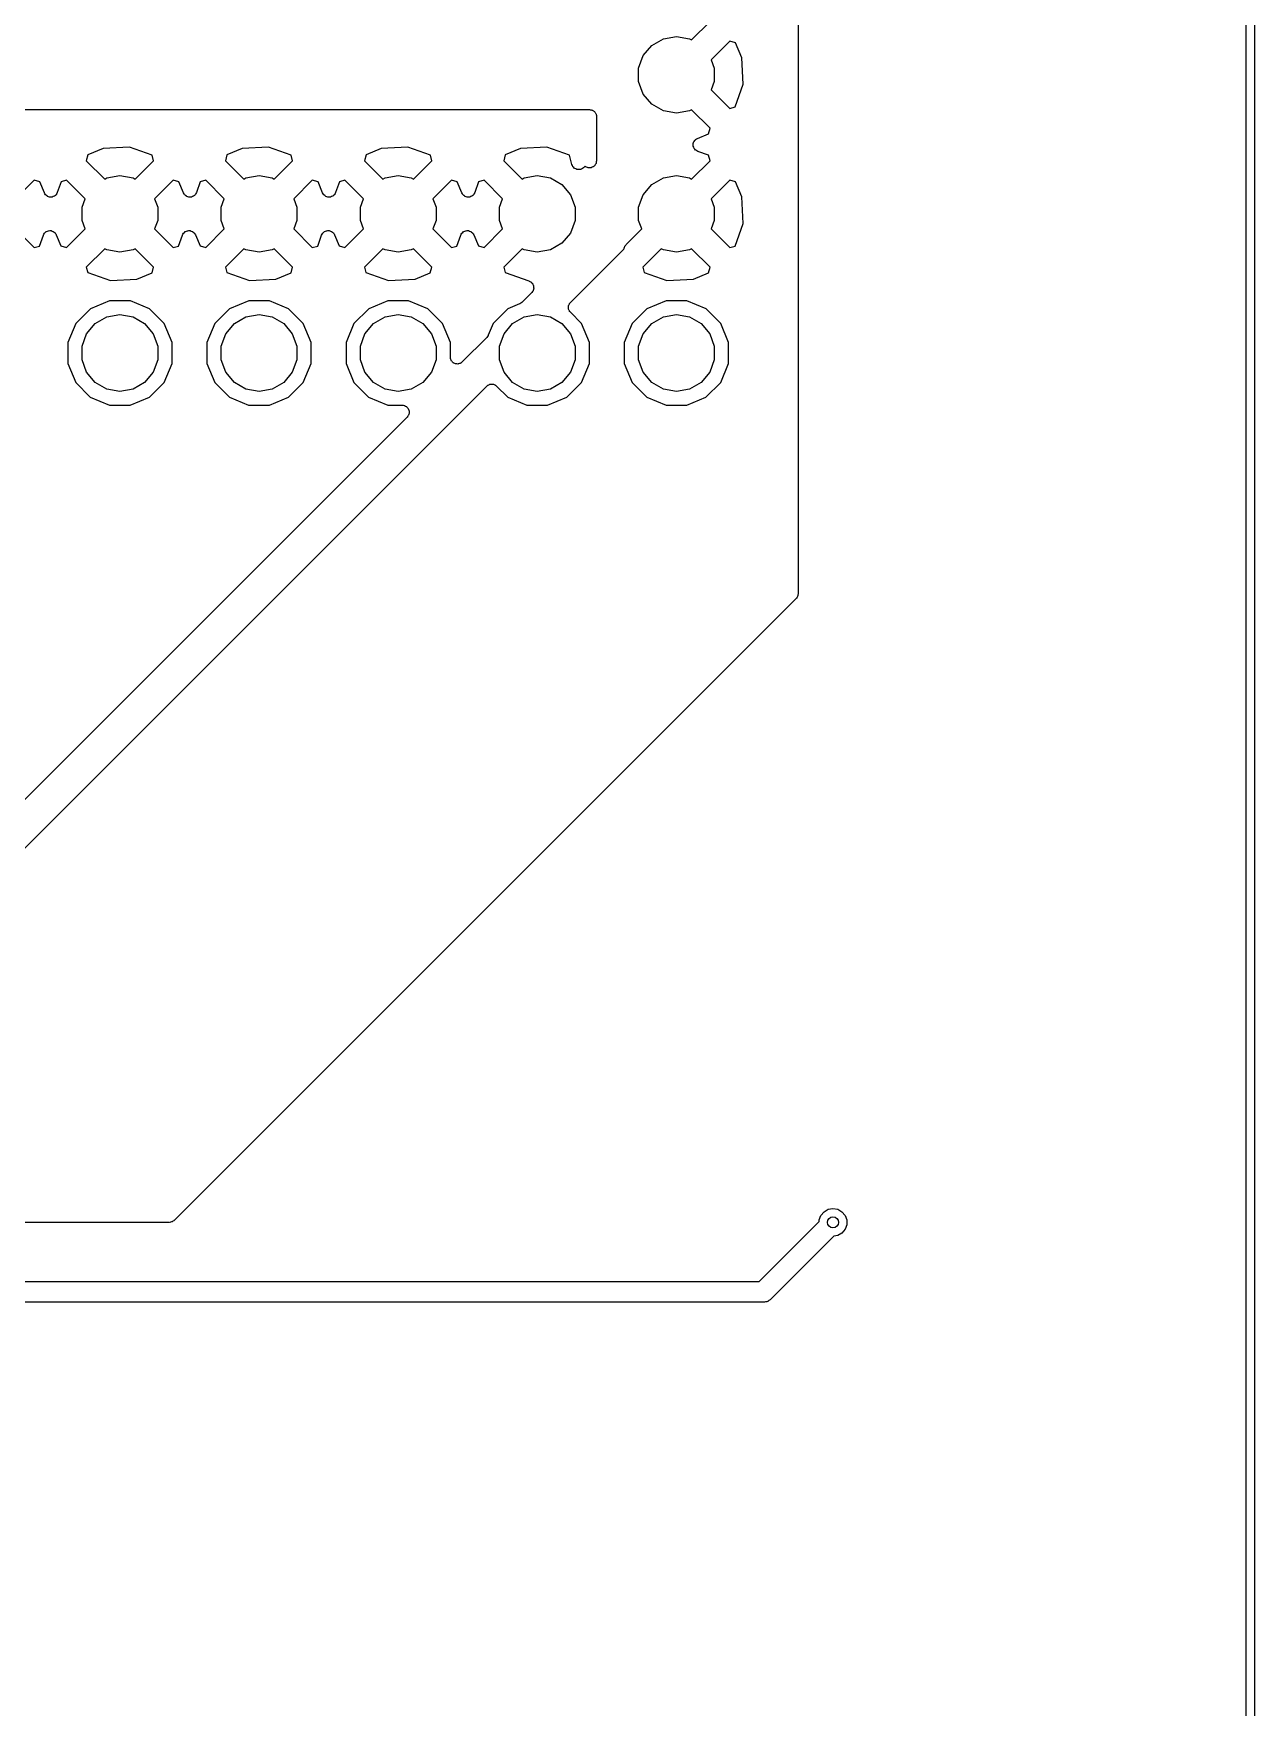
# Model space of a CAD drawing. Extents: x 25 to 346, y -457 to -16.
# Drawn here: x 323.23 to 345.51, y -407.64 to -377.07 of the extents above; entities that cross this region are included whole.
import ezdxf

# ---------------------------------------------------------------- set-up
doc = ezdxf.new("R2010")
doc.units = 0
doc.header["$MEASUREMENT"] = 0
doc.layers.add('BLACK', color=7, linetype='CONTINUOUS')

msp = doc.modelspace()

# ---------------------------------------------------------------- linework, layer by layer
at = {"layer": 'Black'}
for p, q in [((345.365, -456.49), (345.365, -16.585)), ((345.515, -16.51), (345.515, -456.565)), ((337.185, -376.047), (337.185, -387.297)), ((335.24, -377.188), (335.576, -376.853)), ((334.512, -377.288), (334.723, -377.166)), ((334.723, -377.166), (334.962, -377.124)), ((334.962, -377.124), (335.202, -377.166)), ((335.202, -377.166), (335.24, -377.188)), ((335.935, -377.212), (335.597, -377.55)), ((336.039, -377.239), (335.935, -377.212)), ((334.272, -377.703), (334.355, -377.474)), ((334.355, -377.474), (334.512, -377.288)), ((336.154, -377.516), (336.039, -377.239)), ((336.18, -377.999), (336.154, -377.516)), ((334.272, -377.947), (334.272, -377.703)), ((335.597, -377.55), (335.653, -377.703)), ((335.653, -377.703), (335.653, -377.947)), ((334.355, -378.176), (334.272, -377.947)), ((335.653, -377.947), (335.597, -378.1)), ((335.597, -378.1), (335.935, -378.438)), ((336.035, -378.412), (336.18, -377.999)), ((334.512, -378.362), (334.355, -378.176)), ((334.723, -378.484), (334.512, -378.362)), ((335.935, -378.438), (336.035, -378.412)), ((308.102, -378.46), (333.375, -378.46)), ((333.375, -378.46), (333.386, -378.462)), ((333.386, -378.462), (333.397, -378.462)), ((333.397, -378.462), (333.407, -378.466)), ((333.407, -378.466), (333.418, -378.468)), ((333.418, -378.468), (333.428, -378.473)), ((333.428, -378.473), (333.438, -378.477)), ((333.438, -378.477), (333.447, -378.484)), ((333.447, -378.484), (333.457, -378.49)), ((333.457, -378.49), (333.464, -378.498)), ((333.464, -378.498), (333.472, -378.505)), ((333.472, -378.505), (333.478, -378.515)), ((333.478, -378.515), (333.485, -378.523)), ((333.485, -378.523), (333.489, -378.534)), ((333.489, -378.534), (333.494, -378.544)), ((333.494, -378.544), (333.496, -378.555)), ((333.496, -378.555), (333.5, -378.565)), ((333.5, -378.565), (333.5, -378.576)), ((333.5, -378.576), (333.502, -378.587)), ((333.502, -378.587), (333.502, -379.398)), ((334.962, -378.526), (334.723, -378.484)), ((335.202, -378.484), (334.962, -378.526)), ((335.24, -378.462), (335.202, -378.484)), ((335.576, -378.797), (335.24, -378.462)), ((335.275, -379.064), (335.281, -379.044)), ((335.281, -379.044), (335.283, -379.043)), ((335.283, -379.041), (335.296, -379.025)), ((335.283, -379.043), (335.283, -379.041)), ((335.296, -379.025), (335.308, -379.01)), ((335.308, -379.01), (335.31, -379.008)), ((335.31, -379.008), (335.311, -379.007)), ((335.311, -379.007), (335.328, -378.997)), ((335.328, -378.997), (335.345, -378.986)), ((335.345, -378.986), (335.549, -378.902)), ((335.549, -378.902), (335.576, -378.797)), ((324.216, -379.288), (324.189, -379.393)), ((324.494, -379.173), (324.216, -379.288)), ((324.977, -379.147), (324.494, -379.173)), ((325.39, -379.293), (324.977, -379.147)), ((325.416, -379.393), (325.39, -379.293)), ((326.756, -379.288), (326.729, -379.393)), ((327.034, -379.173), (326.756, -379.288)), ((327.517, -379.147), (327.034, -379.173)), ((327.93, -379.293), (327.517, -379.147)), ((327.956, -379.393), (327.93, -379.293)), ((329.296, -379.288), (329.269, -379.393)), ((329.574, -379.173), (329.296, -379.288)), ((330.057, -379.147), (329.574, -379.173)), ((330.47, -379.293), (330.057, -379.147)), ((330.496, -379.393), (330.47, -379.293)), ((331.836, -379.288), (331.809, -379.393)), ((332.114, -379.173), (331.836, -379.288)), ((332.597, -379.147), (332.114, -379.173)), ((333.01, -379.293), (332.597, -379.147)), ((333.054, -379.463), (333.01, -379.293)), ((335.268, -379.087), (335.269, -379.085)), ((335.269, -379.107), (335.268, -379.087)), ((335.269, -379.082), (335.275, -379.064)), ((335.269, -379.085), (335.269, -379.082)), ((335.269, -379.127), (335.269, -379.107)), ((335.27, -379.129), (335.269, -379.127)), ((335.27, -379.131), (335.27, -379.129)), ((335.278, -379.149), (335.27, -379.131)), ((335.285, -379.168), (335.278, -379.149)), ((335.286, -379.169), (335.285, -379.168)), ((335.287, -379.171), (335.286, -379.169)), ((335.3, -379.186), (335.287, -379.171)), ((335.313, -379.201), (335.3, -379.186)), ((335.315, -379.202), (335.313, -379.201)), ((335.317, -379.204), (335.315, -379.202)), ((335.334, -379.213), (335.317, -379.204)), ((335.352, -379.223), (335.334, -379.213)), ((335.55, -379.293), (335.352, -379.223)), ((335.576, -379.393), (335.55, -379.293)), ((324.189, -379.393), (324.525, -379.728)), ((325.08, -379.728), (325.416, -379.393)), ((326.729, -379.393), (327.065, -379.728)), ((327.62, -379.728), (327.956, -379.393)), ((329.269, -379.393), (329.605, -379.728)), ((330.16, -379.728), (330.496, -379.393)), ((331.809, -379.393), (332.145, -379.728)), ((333.054, -379.464), (333.054, -379.463)), ((333.054, -379.463), (333.054, -379.463)), ((333.064, -379.483), (333.054, -379.464)), ((333.073, -379.503), (333.064, -379.483)), ((333.073, -379.504), (333.073, -379.503)), ((333.073, -379.503), (333.073, -379.503)), ((333.088, -379.519), (333.073, -379.504)), ((333.104, -379.534), (333.088, -379.519)), ((333.104, -379.535), (333.104, -379.534)), ((333.124, -379.544), (333.104, -379.535)), ((333.104, -379.535), (333.104, -379.535)), ((333.143, -379.553), (333.124, -379.544)), ((333.144, -379.553), (333.143, -379.553)), ((333.166, -379.555), (333.144, -379.553)), ((333.144, -379.553), (333.144, -379.553)), ((333.187, -379.557), (333.166, -379.555)), ((333.188, -379.557), (333.187, -379.557)), ((333.209, -379.552), (333.188, -379.557)), ((333.188, -379.557), (333.188, -379.557)), ((333.23, -379.546), (333.209, -379.552)), ((333.231, -379.546), (333.23, -379.546)), ((333.23, -379.546), (333.23, -379.546)), ((333.249, -379.533), (333.231, -379.546)), ((333.266, -379.521), (333.249, -379.533)), ((333.267, -379.521), (333.266, -379.521)), ((333.294, -379.494), (333.267, -379.521)), ((333.267, -379.521), (333.267, -379.521)), ((333.299, -379.498), (333.294, -379.494)), ((333.311, -379.508), (333.299, -379.498)), ((333.317, -379.51), (333.311, -379.508)), ((333.321, -379.513), (333.317, -379.51)), ((333.337, -379.518), (333.321, -379.513)), ((333.353, -379.523), (333.337, -379.518)), ((333.359, -379.523), (333.353, -379.523)), ((333.364, -379.525), (333.359, -379.523)), ((333.38, -379.523), (333.364, -379.525)), ((333.397, -379.523), (333.38, -379.523)), ((333.402, -379.521), (333.397, -379.523)), ((333.408, -379.521), (333.402, -379.521)), ((333.423, -379.514), (333.408, -379.521)), ((333.438, -379.508), (333.423, -379.514)), ((333.443, -379.505), (333.438, -379.508)), ((333.448, -379.502), (333.443, -379.505)), ((333.46, -379.491), (333.448, -379.502)), ((333.472, -379.48), (333.46, -379.491)), ((333.475, -379.475), (333.472, -379.48)), ((333.479, -379.471), (333.475, -379.475)), ((333.486, -379.456), (333.479, -379.471)), ((333.494, -379.442), (333.486, -379.456)), ((333.495, -379.436), (333.494, -379.442)), ((333.498, -379.431), (333.495, -379.436)), ((333.499, -379.415), (333.498, -379.431)), ((333.502, -379.398), (333.499, -379.415)), ((335.24, -379.728), (335.576, -379.393)), ((323.235, -379.752), (322.897, -380.09)), ((323.339, -379.779), (323.235, -379.752)), ((323.423, -379.982), (323.339, -379.779)), ((323.73, -379.778), (323.66, -379.976)), ((323.83, -379.752), (323.73, -379.778)), ((324.168, -380.09), (323.83, -379.752)), ((324.525, -379.728), (324.563, -379.706)), ((324.563, -379.706), (324.803, -379.664)), ((324.803, -379.664), (325.042, -379.706)), ((325.042, -379.706), (325.08, -379.728)), ((325.775, -379.752), (325.437, -380.09)), ((325.879, -379.779), (325.775, -379.752)), ((325.963, -379.982), (325.879, -379.779)), ((326.27, -379.778), (326.2, -379.976)), ((326.37, -379.752), (326.27, -379.778)), ((326.708, -380.09), (326.37, -379.752)), ((327.065, -379.728), (327.103, -379.706)), ((327.103, -379.706), (327.342, -379.664)), ((327.342, -379.664), (327.582, -379.706)), ((327.582, -379.706), (327.62, -379.728)), ((328.315, -379.752), (327.977, -380.09)), ((328.419, -379.779), (328.315, -379.752)), ((328.503, -379.982), (328.419, -379.779)), ((328.81, -379.778), (328.74, -379.976)), ((328.91, -379.752), (328.81, -379.778)), ((329.248, -380.09), (328.91, -379.752)), ((329.605, -379.728), (329.643, -379.706)), ((329.643, -379.706), (329.882, -379.664)), ((329.882, -379.664), (330.122, -379.706)), ((330.122, -379.706), (330.16, -379.728)), ((330.855, -379.752), (330.517, -380.09)), ((330.959, -379.779), (330.855, -379.752)), ((331.043, -379.982), (330.959, -379.779)), ((331.35, -379.778), (331.28, -379.976)), ((331.45, -379.752), (331.35, -379.778)), ((331.788, -380.09), (331.45, -379.752)), ((332.145, -379.728), (332.183, -379.706)), ((332.183, -379.706), (332.422, -379.664)), ((332.422, -379.664), (332.662, -379.706)), ((332.662, -379.706), (332.873, -379.828)), ((332.873, -379.828), (333.03, -380.014)), ((334.355, -380.014), (334.512, -379.828)), ((334.512, -379.828), (334.723, -379.706)), ((334.723, -379.706), (334.962, -379.664)), ((334.962, -379.664), (335.202, -379.706)), ((335.202, -379.706), (335.24, -379.728)), ((335.935, -379.752), (335.597, -380.09)), ((336.039, -379.779), (335.935, -379.752)), ((336.154, -380.056), (336.039, -379.779)), ((323.434, -379.999), (323.423, -379.982)), ((323.444, -380.016), (323.434, -379.999)), ((323.446, -380.018), (323.444, -380.016)), ((323.447, -380.019), (323.446, -380.018)), ((323.463, -380.032), (323.447, -380.019)), ((323.478, -380.044), (323.463, -380.032)), ((323.48, -380.045), (323.478, -380.044)), ((323.482, -380.046), (323.48, -380.045)), ((323.501, -380.052), (323.482, -380.046)), ((323.52, -380.059), (323.501, -380.052)), ((323.522, -380.059), (323.52, -380.059)), ((323.524, -380.06), (323.522, -380.059)), ((323.544, -380.059), (323.524, -380.06)), ((323.564, -380.058), (323.544, -380.059)), ((323.566, -380.058), (323.564, -380.058)), ((323.568, -380.058), (323.566, -380.058)), ((323.587, -380.05), (323.568, -380.058)), ((323.605, -380.043), (323.587, -380.05)), ((323.607, -380.042), (323.605, -380.043)), ((323.609, -380.041), (323.607, -380.042)), ((323.624, -380.027), (323.609, -380.041)), ((323.639, -380.014), (323.624, -380.027)), ((323.64, -380.012), (323.639, -380.014)), ((323.641, -380.011), (323.64, -380.012)), ((323.651, -379.993), (323.641, -380.011)), ((323.66, -379.976), (323.651, -379.993)), ((324.112, -380.243), (324.168, -380.09)), ((324.112, -380.487), (324.112, -380.243)), ((325.437, -380.09), (325.493, -380.243)), ((325.493, -380.243), (325.493, -380.487)), ((325.974, -379.999), (325.963, -379.982)), ((325.984, -380.016), (325.974, -379.999)), ((325.986, -380.018), (325.984, -380.016)), ((325.987, -380.019), (325.986, -380.018)), ((326.003, -380.032), (325.987, -380.019)), ((326.018, -380.044), (326.003, -380.032)), ((326.02, -380.045), (326.018, -380.044)), ((326.022, -380.046), (326.02, -380.045)), ((326.041, -380.052), (326.022, -380.046)), ((326.06, -380.059), (326.041, -380.052)), ((326.062, -380.059), (326.06, -380.059)), ((326.064, -380.06), (326.062, -380.059)), ((326.084, -380.059), (326.064, -380.06)), ((326.104, -380.058), (326.084, -380.059)), ((326.106, -380.058), (326.104, -380.058)), ((326.108, -380.058), (326.106, -380.058)), ((326.127, -380.05), (326.108, -380.058)), ((326.145, -380.043), (326.127, -380.05)), ((326.147, -380.042), (326.145, -380.043)), ((326.149, -380.041), (326.147, -380.042)), ((326.164, -380.027), (326.149, -380.041)), ((326.179, -380.014), (326.164, -380.027)), ((326.18, -380.012), (326.179, -380.014)), ((326.181, -380.011), (326.18, -380.012)), ((326.191, -379.993), (326.181, -380.011)), ((326.2, -379.976), (326.191, -379.993)), ((326.652, -380.243), (326.708, -380.09)), ((326.652, -380.487), (326.652, -380.243)), ((327.977, -380.09), (328.033, -380.243)), ((328.033, -380.243), (328.033, -380.487)), ((328.514, -379.999), (328.503, -379.982)), ((328.524, -380.016), (328.514, -379.999)), ((328.526, -380.018), (328.524, -380.016)), ((328.527, -380.019), (328.526, -380.018)), ((328.543, -380.032), (328.527, -380.019)), ((328.558, -380.044), (328.543, -380.032)), ((328.56, -380.045), (328.558, -380.044)), ((328.562, -380.046), (328.56, -380.045)), ((328.581, -380.052), (328.562, -380.046)), ((328.6, -380.059), (328.581, -380.052)), ((328.602, -380.059), (328.6, -380.059)), ((328.604, -380.06), (328.602, -380.059)), ((328.624, -380.059), (328.604, -380.06)), ((328.644, -380.058), (328.624, -380.059)), ((328.646, -380.058), (328.644, -380.058)), ((328.648, -380.058), (328.646, -380.058)), ((328.667, -380.05), (328.648, -380.058)), ((328.685, -380.043), (328.667, -380.05)), ((328.687, -380.042), (328.685, -380.043)), ((328.689, -380.041), (328.687, -380.042)), ((328.704, -380.027), (328.689, -380.041)), ((328.719, -380.014), (328.704, -380.027)), ((328.72, -380.012), (328.719, -380.014)), ((328.721, -380.011), (328.72, -380.012)), ((328.731, -379.993), (328.721, -380.011)), ((328.74, -379.976), (328.731, -379.993)), ((329.192, -380.243), (329.248, -380.09)), ((329.192, -380.487), (329.192, -380.243)), ((330.517, -380.09), (330.573, -380.243)), ((330.573, -380.243), (330.573, -380.487)), ((331.054, -379.999), (331.043, -379.982)), ((331.064, -380.016), (331.054, -379.999)), ((331.066, -380.018), (331.064, -380.016)), ((331.067, -380.019), (331.066, -380.018)), ((331.083, -380.032), (331.067, -380.019)), ((331.098, -380.044), (331.083, -380.032)), ((331.1, -380.045), (331.098, -380.044)), ((331.102, -380.046), (331.1, -380.045)), ((331.121, -380.052), (331.102, -380.046)), ((331.14, -380.059), (331.121, -380.052)), ((331.142, -380.059), (331.14, -380.059)), ((331.144, -380.06), (331.142, -380.059)), ((331.164, -380.059), (331.144, -380.06)), ((331.184, -380.058), (331.164, -380.059)), ((331.186, -380.058), (331.184, -380.058)), ((331.188, -380.058), (331.186, -380.058)), ((331.207, -380.05), (331.188, -380.058)), ((331.225, -380.043), (331.207, -380.05)), ((331.227, -380.042), (331.225, -380.043)), ((331.229, -380.041), (331.227, -380.042)), ((331.244, -380.027), (331.229, -380.041)), ((331.259, -380.014), (331.244, -380.027)), ((331.26, -380.012), (331.259, -380.014)), ((331.261, -380.011), (331.26, -380.012)), ((331.271, -379.993), (331.261, -380.011)), ((331.28, -379.976), (331.271, -379.993)), ((331.732, -380.243), (331.788, -380.09)), ((331.732, -380.487), (331.732, -380.243)), ((333.03, -380.014), (333.113, -380.243)), ((333.113, -380.243), (333.113, -380.487)), ((334.272, -380.243), (334.355, -380.014)), ((334.272, -380.487), (334.272, -380.243)), ((335.597, -380.09), (335.653, -380.243)), ((335.653, -380.243), (335.653, -380.487)), ((336.18, -380.539), (336.154, -380.056)), ((324.168, -380.64), (324.112, -380.487)), ((325.493, -380.487), (325.437, -380.64)), ((326.708, -380.64), (326.652, -380.487)), ((328.033, -380.487), (327.977, -380.64)), ((329.248, -380.64), (329.192, -380.487)), ((330.573, -380.487), (330.517, -380.64)), ((331.788, -380.64), (331.732, -380.487)), ((333.113, -380.487), (333.03, -380.716)), ((334.328, -380.64), (334.272, -380.487)), ((335.653, -380.487), (335.597, -380.64)), ((336.035, -380.952), (336.18, -380.539)), ((322.897, -380.64), (323.235, -380.978)), ((323.335, -380.952), (323.405, -380.754)), ((323.405, -380.754), (323.414, -380.737)), ((323.414, -380.737), (323.424, -380.719)), ((323.424, -380.719), (323.425, -380.718)), ((323.425, -380.718), (323.426, -380.716)), ((323.426, -380.716), (323.441, -380.703)), ((323.441, -380.703), (323.456, -380.689)), ((323.456, -380.689), (323.458, -380.688)), ((323.458, -380.688), (323.46, -380.687)), ((323.46, -380.687), (323.478, -380.68)), ((323.478, -380.68), (323.497, -380.672)), ((323.497, -380.672), (323.499, -380.672)), ((323.499, -380.672), (323.501, -380.672)), ((323.501, -380.672), (323.521, -380.671)), ((323.521, -380.671), (323.541, -380.67)), ((323.541, -380.67), (323.543, -380.671)), ((323.543, -380.671), (323.545, -380.671)), ((323.545, -380.671), (323.564, -380.678)), ((323.564, -380.678), (323.583, -380.684)), ((323.583, -380.684), (323.585, -380.685)), ((323.585, -380.685), (323.587, -380.686)), ((323.587, -380.686), (323.602, -380.698)), ((323.602, -380.698), (323.618, -380.711)), ((323.618, -380.711), (323.619, -380.712)), ((323.619, -380.712), (323.621, -380.714)), ((323.621, -380.714), (323.631, -380.731)), ((323.631, -380.731), (323.642, -380.748)), ((323.642, -380.748), (323.726, -380.951)), ((323.83, -380.978), (324.168, -380.64)), ((325.437, -380.64), (325.775, -380.978)), ((325.875, -380.952), (325.945, -380.754)), ((325.945, -380.754), (325.954, -380.737)), ((325.954, -380.737), (325.964, -380.719)), ((325.964, -380.719), (325.965, -380.718)), ((325.965, -380.718), (325.966, -380.716)), ((325.966, -380.716), (325.981, -380.703)), ((325.981, -380.703), (325.996, -380.689)), ((325.996, -380.689), (325.998, -380.688)), ((325.998, -380.688), (326, -380.687)), ((326, -380.687), (326.018, -380.68)), ((326.018, -380.68), (326.037, -380.672)), ((326.037, -380.672), (326.039, -380.672)), ((326.039, -380.672), (326.041, -380.672)), ((326.041, -380.672), (326.061, -380.671)), ((326.061, -380.671), (326.081, -380.67)), ((326.081, -380.67), (326.083, -380.671)), ((326.083, -380.671), (326.085, -380.671)), ((326.085, -380.671), (326.104, -380.678)), ((326.104, -380.678), (326.123, -380.684)), ((326.123, -380.684), (326.125, -380.685)), ((326.125, -380.685), (326.127, -380.686)), ((326.127, -380.686), (326.142, -380.698)), ((326.142, -380.698), (326.158, -380.711)), ((326.158, -380.711), (326.159, -380.712)), ((326.159, -380.712), (326.161, -380.714)), ((326.161, -380.714), (326.171, -380.731)), ((326.171, -380.731), (326.182, -380.748)), ((326.182, -380.748), (326.266, -380.951)), ((326.37, -380.978), (326.708, -380.64)), ((327.977, -380.64), (328.315, -380.978)), ((328.415, -380.952), (328.485, -380.754)), ((328.485, -380.754), (328.494, -380.737)), ((328.494, -380.737), (328.504, -380.719)), ((328.504, -380.719), (328.505, -380.718)), ((328.505, -380.718), (328.506, -380.716)), ((328.506, -380.716), (328.521, -380.703)), ((328.521, -380.703), (328.536, -380.689)), ((328.536, -380.689), (328.538, -380.688)), ((328.538, -380.688), (328.54, -380.687)), ((328.54, -380.687), (328.558, -380.68)), ((328.558, -380.68), (328.577, -380.672)), ((328.577, -380.672), (328.579, -380.672)), ((328.579, -380.672), (328.581, -380.672)), ((328.581, -380.672), (328.601, -380.671)), ((328.601, -380.671), (328.621, -380.67)), ((328.621, -380.67), (328.623, -380.671)), ((328.623, -380.671), (328.625, -380.671)), ((328.625, -380.671), (328.644, -380.678)), ((328.644, -380.678), (328.663, -380.684)), ((328.663, -380.684), (328.665, -380.685)), ((328.665, -380.685), (328.667, -380.686)), ((328.667, -380.686), (328.682, -380.698)), ((328.682, -380.698), (328.698, -380.711)), ((328.698, -380.711), (328.699, -380.712)), ((328.699, -380.712), (328.701, -380.714)), ((328.701, -380.714), (328.711, -380.731)), ((328.711, -380.731), (328.722, -380.748)), ((328.722, -380.748), (328.806, -380.951)), ((328.91, -380.978), (329.248, -380.64)), ((330.517, -380.64), (330.855, -380.978)), ((330.955, -380.952), (331.025, -380.754)), ((331.025, -380.754), (331.034, -380.737)), ((331.034, -380.737), (331.044, -380.719)), ((331.044, -380.719), (331.045, -380.718)), ((331.045, -380.718), (331.046, -380.716)), ((331.046, -380.716), (331.061, -380.703)), ((331.061, -380.703), (331.076, -380.689)), ((331.076, -380.689), (331.078, -380.688)), ((331.078, -380.688), (331.08, -380.687)), ((331.08, -380.687), (331.098, -380.68)), ((331.098, -380.68), (331.117, -380.672)), ((331.117, -380.672), (331.119, -380.672)), ((331.119, -380.672), (331.121, -380.672)), ((331.121, -380.672), (331.141, -380.671)), ((331.141, -380.671), (331.161, -380.67)), ((331.161, -380.67), (331.163, -380.671)), ((331.163, -380.671), (331.165, -380.671)), ((331.165, -380.671), (331.184, -380.678)), ((331.184, -380.678), (331.203, -380.684)), ((331.203, -380.684), (331.205, -380.685)), ((331.205, -380.685), (331.207, -380.686)), ((331.207, -380.686), (331.222, -380.698)), ((331.222, -380.698), (331.238, -380.711)), ((331.238, -380.711), (331.239, -380.712)), ((331.239, -380.712), (331.241, -380.714)), ((331.241, -380.714), (331.251, -380.731)), ((331.251, -380.731), (331.262, -380.748)), ((331.262, -380.748), (331.346, -380.951)), ((331.45, -380.978), (331.788, -380.64)), ((333.03, -380.716), (332.873, -380.902)), ((334.045, -380.924), (334.328, -380.64)), ((335.597, -380.64), (335.935, -380.978)), ((323.235, -380.978), (323.335, -380.952)), ((323.726, -380.951), (323.83, -380.978)), ((324.525, -381.002), (324.189, -381.337)), ((324.563, -381.024), (324.525, -381.002)), ((324.803, -381.066), (324.563, -381.024)), ((325.042, -381.024), (324.803, -381.066)), ((325.08, -381.002), (325.042, -381.024)), ((325.416, -381.337), (325.08, -381.002)), ((325.775, -380.978), (325.875, -380.952)), ((326.266, -380.951), (326.37, -380.978)), ((327.065, -381.002), (326.729, -381.337)), ((327.103, -381.024), (327.065, -381.002)), ((327.342, -381.066), (327.103, -381.024)), ((327.582, -381.024), (327.342, -381.066)), ((327.62, -381.002), (327.582, -381.024)), ((327.956, -381.337), (327.62, -381.002)), ((328.315, -380.978), (328.415, -380.952)), ((328.806, -380.951), (328.91, -380.978)), ((329.605, -381.002), (329.269, -381.337)), ((329.643, -381.024), (329.605, -381.002)), ((329.882, -381.066), (329.643, -381.024)), ((330.122, -381.024), (329.882, -381.066)), ((330.16, -381.002), (330.122, -381.024)), ((330.496, -381.337), (330.16, -381.002)), ((330.855, -380.978), (330.955, -380.952)), ((331.346, -380.951), (331.45, -380.978)), ((332.145, -381.002), (331.809, -381.337)), ((332.183, -381.024), (332.145, -381.002)), ((332.422, -381.066), (332.183, -381.024)), ((332.662, -381.024), (332.422, -381.066)), ((332.873, -380.902), (332.662, -381.024)), ((333.801, -381.209), (334.001, -381.009)), ((334.001, -381.009), (334.008, -380.999)), ((334.008, -380.999), (334.01, -380.989)), ((334.01, -380.989), (334.015, -380.975)), ((334.015, -380.975), (334.019, -380.96)), ((334.019, -380.96), (334.023, -380.954)), ((334.023, -380.954), (334.026, -380.948)), ((334.026, -380.948), (334.036, -380.936)), ((334.036, -380.936), (334.045, -380.924)), ((334.685, -381.002), (334.349, -381.337)), ((334.723, -381.024), (334.685, -381.002)), ((334.962, -381.066), (334.723, -381.024)), ((335.202, -381.024), (334.962, -381.066)), ((335.24, -381.002), (335.202, -381.024)), ((335.576, -381.337), (335.24, -381.002)), ((335.935, -380.978), (336.035, -380.952)), ((324.189, -381.337), (324.215, -381.437)), ((324.215, -381.437), (324.628, -381.583)), ((325.111, -381.557), (325.389, -381.442)), ((325.389, -381.442), (325.416, -381.337)), ((326.729, -381.337), (326.755, -381.437)), ((326.755, -381.437), (327.168, -381.583)), ((327.651, -381.557), (327.929, -381.442)), ((327.929, -381.442), (327.956, -381.337)), ((329.269, -381.337), (329.295, -381.437)), ((329.295, -381.437), (329.708, -381.583)), ((330.191, -381.557), (330.469, -381.442)), ((330.469, -381.442), (330.496, -381.337)), ((331.809, -381.337), (331.835, -381.437)), ((331.835, -381.437), (332.267, -381.589)), ((333.027, -381.983), (333.801, -381.209)), ((333.801, -381.209), (333.801, -381.209)), ((334.349, -381.337), (334.375, -381.437)), ((334.375, -381.437), (334.788, -381.583)), ((335.271, -381.557), (335.549, -381.442)), ((335.549, -381.442), (335.576, -381.337)), ((324.628, -381.583), (325.111, -381.557)), ((327.168, -381.583), (327.651, -381.557)), ((329.708, -381.583), (330.191, -381.557)), ((332.32, -381.801), (332.141, -381.98)), ((332.267, -381.589), (332.267, -381.589)), ((332.267, -381.589), (332.268, -381.59)), ((332.268, -381.59), (332.272, -381.591)), ((332.272, -381.591), (332.284, -381.598)), ((332.284, -381.598), (332.285, -381.598)), ((332.285, -381.598), (332.303, -381.607)), ((332.303, -381.607), (332.305, -381.608)), ((332.305, -381.608), (332.307, -381.609)), ((332.307, -381.609), (332.309, -381.612)), ((332.309, -381.612), (332.311, -381.613)), ((332.311, -381.613), (332.317, -381.621)), ((332.317, -381.621), (332.32, -381.624)), ((332.32, -381.624), (332.335, -381.638)), ((332.332, -381.784), (332.32, -381.801)), ((332.334, -381.781), (332.332, -381.784)), ((332.341, -381.773), (332.334, -381.781)), ((332.335, -381.638), (332.335, -381.64)), ((332.335, -381.64), (332.337, -381.642)), ((332.337, -381.642), (332.339, -381.645)), ((332.339, -381.645), (332.339, -381.646)), ((332.339, -381.646), (332.342, -381.654)), ((332.344, -381.768), (332.341, -381.772)), ((332.341, -381.772), (332.341, -381.773)), ((332.342, -381.654), (332.345, -381.66)), ((332.346, -381.765), (332.344, -381.766)), ((332.344, -381.766), (332.344, -381.768)), ((332.345, -381.66), (332.353, -381.678)), ((332.351, -381.745), (332.346, -381.765)), ((332.353, -381.739), (332.351, -381.745)), ((332.353, -381.678), (332.353, -381.68)), ((332.353, -381.68), (332.354, -381.682)), ((332.355, -381.732), (332.353, -381.739)), ((332.354, -381.682), (332.354, -381.687)), ((332.354, -381.687), (332.355, -381.688)), ((332.355, -381.688), (332.355, -381.695)), ((332.355, -381.695), (332.355, -381.702)), ((332.355, -381.702), (332.357, -381.722)), ((332.357, -381.726), (332.355, -381.73)), ((332.355, -381.73), (332.355, -381.732)), ((332.357, -381.722), (332.356, -381.724)), ((332.356, -381.724), (332.357, -381.726)), ((334.788, -381.583), (335.271, -381.557)), ((324.264, -382.097), (323.995, -382.365)), ((324.614, -381.952), (324.264, -382.097)), ((324.993, -381.953), (324.614, -381.952)), ((325.343, -382.098), (324.993, -381.953)), ((325.61, -382.366), (325.343, -382.098)), ((326.804, -382.097), (326.535, -382.365)), ((327.154, -381.952), (326.804, -382.097)), ((327.533, -381.953), (327.154, -381.952)), ((327.883, -382.098), (327.533, -381.953)), ((328.15, -382.366), (327.883, -382.098)), ((329.344, -382.097), (329.075, -382.365)), ((329.694, -381.952), (329.344, -382.097)), ((330.073, -381.953), (329.694, -381.952)), ((330.423, -382.098), (330.073, -381.953)), ((330.69, -382.366), (330.423, -382.098)), ((331.884, -382.097), (331.615, -382.365)), ((332.099, -382.008), (331.884, -382.097)), ((332.102, -382.006), (332.099, -382.008)), ((332.105, -382.006), (332.102, -382.006)), ((332.12, -381.995), (332.105, -382.006)), ((332.137, -381.984), (332.12, -381.995)), ((332.138, -381.982), (332.137, -381.984)), ((332.141, -381.98), (332.138, -381.982)), ((332.99, -382.062), (332.993, -382.051)), ((332.991, -382.073), (332.99, -382.062)), ((332.99, -382.084), (332.991, -382.073)), ((332.993, -382.094), (332.99, -382.084)), ((332.993, -382.051), (332.994, -382.04)), ((332.994, -382.106), (332.993, -382.094)), ((332.994, -382.04), (332.999, -382.03)), ((332.999, -382.116), (332.994, -382.106)), ((332.999, -382.03), (333.002, -382.019)), ((333.002, -382.019), (333.008, -382.01)), ((333.008, -382.01), (333.013, -382)), ((333.013, -382), (333.021, -381.992)), ((333.021, -381.992), (333.027, -381.983)), ((334.424, -382.097), (334.155, -382.365)), ((334.774, -381.952), (334.424, -382.097)), ((335.153, -381.953), (334.774, -381.952)), ((335.503, -382.098), (335.153, -381.953)), ((335.77, -382.366), (335.503, -382.098)), ((323.995, -382.365), (323.85, -382.715)), ((324.195, -382.554), (324.352, -382.368)), ((324.352, -382.368), (324.563, -382.246)), ((324.563, -382.246), (324.803, -382.204)), ((324.803, -382.204), (325.042, -382.246)), ((325.042, -382.246), (325.253, -382.368)), ((325.253, -382.368), (325.41, -382.554)), ((325.755, -382.716), (325.61, -382.366)), ((326.535, -382.365), (326.39, -382.715)), ((326.735, -382.554), (326.892, -382.368)), ((326.892, -382.368), (327.103, -382.246)), ((327.103, -382.246), (327.342, -382.204)), ((327.342, -382.204), (327.582, -382.246)), ((327.582, -382.246), (327.793, -382.368)), ((327.793, -382.368), (327.95, -382.554)), ((328.295, -382.716), (328.15, -382.366)), ((329.075, -382.365), (328.93, -382.715)), ((329.275, -382.554), (329.432, -382.368)), ((329.432, -382.368), (329.643, -382.246)), ((329.643, -382.246), (329.882, -382.204)), ((329.882, -382.204), (330.122, -382.246)), ((330.122, -382.246), (330.333, -382.368)), ((330.333, -382.368), (330.49, -382.554)), ((330.835, -382.716), (330.69, -382.366)), ((331.615, -382.365), (331.525, -382.582)), ((331.815, -382.554), (331.972, -382.368)), ((331.972, -382.368), (332.183, -382.246)), ((332.183, -382.246), (332.422, -382.204)), ((332.422, -382.204), (332.662, -382.246)), ((332.662, -382.246), (332.873, -382.368)), ((332.873, -382.368), (333.03, -382.554)), ((333.002, -382.126), (332.999, -382.116)), ((333.008, -382.135), (333.002, -382.126)), ((333.013, -382.146), (333.008, -382.135)), ((333.021, -382.153), (333.013, -382.146)), ((333.027, -382.162), (333.021, -382.153)), ((333.23, -382.366), (333.027, -382.162)), ((333.375, -382.716), (333.23, -382.366)), ((334.155, -382.365), (334.01, -382.715)), ((334.355, -382.554), (334.512, -382.368)), ((334.512, -382.368), (334.723, -382.246)), ((334.723, -382.246), (334.962, -382.204)), ((334.962, -382.204), (335.202, -382.246)), ((335.202, -382.246), (335.413, -382.368)), ((335.413, -382.368), (335.57, -382.554)), ((335.915, -382.716), (335.77, -382.366)), ((323.85, -382.715), (323.85, -383.094)), ((324.112, -382.783), (324.195, -382.554)), ((325.41, -382.554), (325.493, -382.783)), ((325.755, -383.095), (325.755, -382.716)), ((326.39, -382.715), (326.39, -383.094)), ((326.652, -382.783), (326.735, -382.554)), ((327.95, -382.554), (328.033, -382.783)), ((328.295, -383.095), (328.295, -382.716)), ((328.93, -382.715), (328.93, -383.094)), ((329.192, -382.783), (329.275, -382.554)), ((330.49, -382.554), (330.573, -382.783)), ((330.835, -382.979), (330.835, -382.716)), ((331.498, -382.623), (331.052, -383.069)), ((331.499, -382.621), (331.498, -382.623)), ((331.501, -382.619), (331.499, -382.621)), ((331.512, -382.603), (331.501, -382.619)), ((331.523, -382.587), (331.512, -382.603)), ((331.524, -382.585), (331.523, -382.587)), ((331.525, -382.582), (331.524, -382.585)), ((331.732, -382.783), (331.815, -382.554)), ((333.03, -382.554), (333.113, -382.783)), ((333.375, -383.095), (333.375, -382.716)), ((334.01, -382.715), (334.01, -383.094)), ((334.272, -382.783), (334.355, -382.554)), ((335.57, -382.554), (335.653, -382.783)), ((335.915, -383.095), (335.915, -382.716)), ((324.112, -383.027), (324.112, -382.783)), ((325.493, -382.783), (325.493, -383.027)), ((326.652, -383.027), (326.652, -382.783)), ((328.033, -382.783), (328.033, -383.027)), ((329.192, -383.027), (329.192, -382.783)), ((330.573, -382.783), (330.573, -383.027)), ((330.838, -382.996), (330.835, -382.979)), ((330.839, -383.012), (330.838, -382.996)), ((330.842, -383.017), (330.839, -383.012)), ((330.843, -383.023), (330.842, -383.017)), ((330.851, -383.037), (330.843, -383.023)), ((331.732, -383.027), (331.732, -382.783)), ((333.113, -382.783), (333.113, -383.027)), ((334.272, -383.027), (334.272, -382.783)), ((335.653, -382.783), (335.653, -383.027)), ((323.85, -383.094), (323.995, -383.444)), ((324.195, -383.256), (324.112, -383.027)), ((324.352, -383.442), (324.195, -383.256)), ((325.41, -383.256), (325.253, -383.442)), ((325.493, -383.027), (325.41, -383.256)), ((325.61, -383.445), (325.755, -383.095)), ((326.39, -383.094), (326.535, -383.444)), ((326.735, -383.256), (326.652, -383.027)), ((326.892, -383.442), (326.735, -383.256)), ((327.95, -383.256), (327.793, -383.442)), ((328.033, -383.027), (327.95, -383.256)), ((328.15, -383.445), (328.295, -383.095)), ((328.93, -383.094), (329.075, -383.444)), ((329.275, -383.256), (329.192, -383.027)), ((329.432, -383.442), (329.275, -383.256)), ((330.49, -383.256), (330.333, -383.442)), ((330.573, -383.027), (330.49, -383.256)), ((330.858, -383.052), (330.851, -383.037)), ((330.862, -383.056), (330.858, -383.052)), ((330.865, -383.061), (330.862, -383.056)), ((330.877, -383.072), (330.865, -383.061)), ((330.889, -383.083), (330.877, -383.072)), ((330.894, -383.086), (330.889, -383.083)), ((330.898, -383.089), (330.894, -383.086)), ((330.914, -383.095), (330.898, -383.089)), ((330.929, -383.102), (330.914, -383.095)), ((330.935, -383.103), (330.929, -383.102)), ((330.94, -383.105), (330.935, -383.103)), ((330.956, -383.105), (330.94, -383.105)), ((330.973, -383.106), (330.956, -383.105)), ((330.978, -383.105), (330.973, -383.106)), ((330.984, -383.105), (330.978, -383.105)), ((331, -383.099), (330.984, -383.105)), ((331.016, -383.095), (331, -383.099)), ((331.02, -383.091), (331.016, -383.095)), ((331.025, -383.089), (331.02, -383.091)), ((331.038, -383.079), (331.025, -383.089)), ((331.052, -383.069), (331.038, -383.079)), ((331.815, -383.256), (331.732, -383.027)), ((331.972, -383.442), (331.815, -383.256)), ((333.03, -383.256), (332.873, -383.442)), ((333.113, -383.027), (333.03, -383.256)), ((333.23, -383.445), (333.375, -383.095)), ((334.01, -383.094), (334.155, -383.444)), ((334.355, -383.256), (334.272, -383.027)), ((334.512, -383.442), (334.355, -383.256)), ((335.57, -383.256), (335.413, -383.442)), ((335.653, -383.027), (335.57, -383.256)), ((335.77, -383.445), (335.915, -383.095)), ((318.779, -396.231), (331.5, -383.51)), ((323.995, -383.444), (324.262, -383.712)), ((324.563, -383.564), (324.352, -383.442)), ((324.803, -383.606), (324.563, -383.564)), ((325.042, -383.564), (324.803, -383.606)), ((325.253, -383.442), (325.042, -383.564)), ((325.341, -383.713), (325.61, -383.445)), ((326.535, -383.444), (326.802, -383.712)), ((327.103, -383.564), (326.892, -383.442)), ((327.342, -383.606), (327.103, -383.564)), ((327.582, -383.564), (327.342, -383.606)), ((327.793, -383.442), (327.582, -383.564)), ((327.881, -383.713), (328.15, -383.445)), ((329.075, -383.444), (329.342, -383.712)), ((329.643, -383.564), (329.432, -383.442)), ((329.882, -383.606), (329.643, -383.564)), ((330.122, -383.564), (329.882, -383.606)), ((330.333, -383.442), (330.122, -383.564)), ((331.5, -383.51), (331.51, -383.503)), ((331.51, -383.503), (331.518, -383.495)), ((331.518, -383.495), (331.528, -383.491)), ((331.528, -383.491), (331.537, -383.484)), ((331.537, -383.484), (331.547, -383.481)), ((331.547, -383.481), (331.558, -383.477)), ((331.558, -383.477), (331.569, -383.476)), ((331.569, -383.476), (331.579, -383.473)), ((331.579, -383.473), (331.59, -383.474)), ((331.59, -383.474), (331.601, -383.473)), ((331.601, -383.473), (331.612, -383.476)), ((331.612, -383.476), (331.623, -383.477)), ((331.623, -383.477), (331.633, -383.481)), ((331.633, -383.481), (331.644, -383.484)), ((331.644, -383.484), (331.653, -383.491)), ((331.653, -383.491), (331.663, -383.495)), ((331.663, -383.495), (331.671, -383.503)), ((331.671, -383.503), (331.68, -383.51)), ((331.68, -383.51), (331.882, -383.712)), ((332.183, -383.564), (331.972, -383.442)), ((332.422, -383.606), (332.183, -383.564)), ((332.662, -383.564), (332.422, -383.606)), ((332.873, -383.442), (332.662, -383.564)), ((332.961, -383.713), (333.23, -383.445)), ((334.155, -383.444), (334.422, -383.712)), ((334.723, -383.564), (334.512, -383.442)), ((334.962, -383.606), (334.723, -383.564)), ((335.202, -383.564), (334.962, -383.606)), ((335.413, -383.442), (335.202, -383.564)), ((335.501, -383.713), (335.77, -383.445)), ((324.262, -383.712), (324.612, -383.857)), ((324.612, -383.857), (324.991, -383.858)), ((324.991, -383.858), (325.341, -383.713)), ((326.802, -383.712), (327.152, -383.857)), ((327.152, -383.857), (327.531, -383.858)), ((327.531, -383.858), (327.881, -383.713)), ((329.342, -383.712), (329.692, -383.857)), ((329.692, -383.857), (329.957, -383.858)), ((329.957, -383.858), (329.973, -383.86)), ((329.973, -383.86), (329.99, -383.862)), ((329.99, -383.862), (329.995, -383.864)), ((329.995, -383.864), (330, -383.865)), ((330, -383.865), (330.015, -383.874)), ((330.015, -383.874), (330.03, -383.881)), ((330.03, -383.881), (330.034, -383.885)), ((330.034, -383.885), (330.039, -383.887)), ((330.039, -383.887), (330.049, -383.9)), ((330.049, -383.9), (330.061, -383.912)), ((330.061, -383.912), (330.063, -383.917)), ((330.063, -383.917), (330.067, -383.921)), ((330.067, -383.921), (330.073, -383.937)), ((330.073, -383.937), (330.08, -383.952)), ((331.882, -383.712), (332.232, -383.857)), ((332.232, -383.857), (332.611, -383.858)), ((332.611, -383.858), (332.961, -383.713)), ((334.422, -383.712), (334.772, -383.857)), ((334.772, -383.857), (335.151, -383.858)), ((335.151, -383.858), (335.501, -383.713)), ((330.047, -384.074), (319.188, -394.933)), ((330.056, -384.061), (330.047, -384.074)), ((330.067, -384.048), (330.056, -384.061)), ((330.069, -384.043), (330.067, -384.048)), ((330.072, -384.038), (330.069, -384.043)), ((330.076, -384.022), (330.072, -384.038)), ((330.082, -384.007), (330.076, -384.022)), ((330.08, -383.952), (330.08, -383.957)), ((330.08, -383.957), (330.082, -383.963)), ((330.082, -383.963), (330.082, -383.979)), ((330.082, -383.979), (330.083, -383.996)), ((330.083, -383.996), (330.082, -384.001)), ((330.082, -384.001), (330.082, -384.007)), ((337.185, -387.297), (337.184, -387.303)), ((337.184, -387.303), (337.185, -387.308)), ((337.148, -387.387), (325.792, -398.743)), ((337.151, -387.383), (337.148, -387.387)), ((337.155, -387.379), (337.151, -387.383)), ((337.164, -387.365), (337.155, -387.379)), ((337.173, -387.351), (337.164, -387.365)), ((337.175, -387.346), (337.173, -387.351)), ((337.177, -387.341), (337.175, -387.346)), ((337.18, -387.324), (337.177, -387.341)), ((337.185, -387.308), (337.18, -387.324)), ((337.599, -398.653), (337.656, -398.585)), ((337.656, -398.585), (337.733, -398.54)), ((337.733, -398.54), (337.82, -398.525)), ((337.82, -398.525), (337.907, -398.54)), ((337.907, -398.54), (337.984, -398.585)), ((337.984, -398.585), (338.041, -398.653)), ((325.702, -398.78), (311.798, -398.78)), ((325.708, -398.779), (325.702, -398.78)), ((325.713, -398.78), (325.708, -398.779)), ((325.729, -398.775), (325.713, -398.78)), ((325.746, -398.772), (325.729, -398.775)), ((325.751, -398.77), (325.746, -398.772)), ((325.756, -398.768), (325.751, -398.77)), ((325.77, -398.759), (325.756, -398.768)), ((325.784, -398.75), (325.77, -398.759)), ((325.788, -398.746), (325.784, -398.75)), ((325.792, -398.743), (325.788, -398.746)), ((336.471, -399.859), (337.569, -398.762)), ((337.569, -398.736), (337.599, -398.653)), ((337.569, -398.762), (337.569, -398.736)), ((338.041, -398.907), (337.984, -398.975)), ((338.041, -398.653), (338.071, -398.736)), ((338.071, -398.824), (338.041, -398.907)), ((338.071, -398.736), (338.071, -398.824)), ((337.838, -399.032), (336.685, -400.185)), ((337.907, -399.02), (337.838, -399.032)), ((337.984, -398.975), (337.907, -399.02)), ((315.128, -399.859), (336.471, -399.859)), ((336.55, -400.24), (315.128, -400.24)), ((336.558, -400.239), (336.55, -400.24)), ((336.567, -400.24), (336.558, -400.239)), ((336.591, -400.233), (336.567, -400.24)), ((336.615, -400.229), (336.591, -400.233)), ((336.622, -400.225), (336.615, -400.229)), ((336.631, -400.223), (336.622, -400.225)), ((336.651, -400.208), (336.631, -400.223)), ((336.672, -400.196), (336.651, -400.208)), ((336.678, -400.19), (336.672, -400.196)), ((336.685, -400.185), (336.678, -400.19))]:
    msp.add_line(p, q, dxfattribs=at)
msp.add_circle((337.82, -398.78), 0.1016, dxfattribs=at)

doc.saveas('drawing.dxf')
